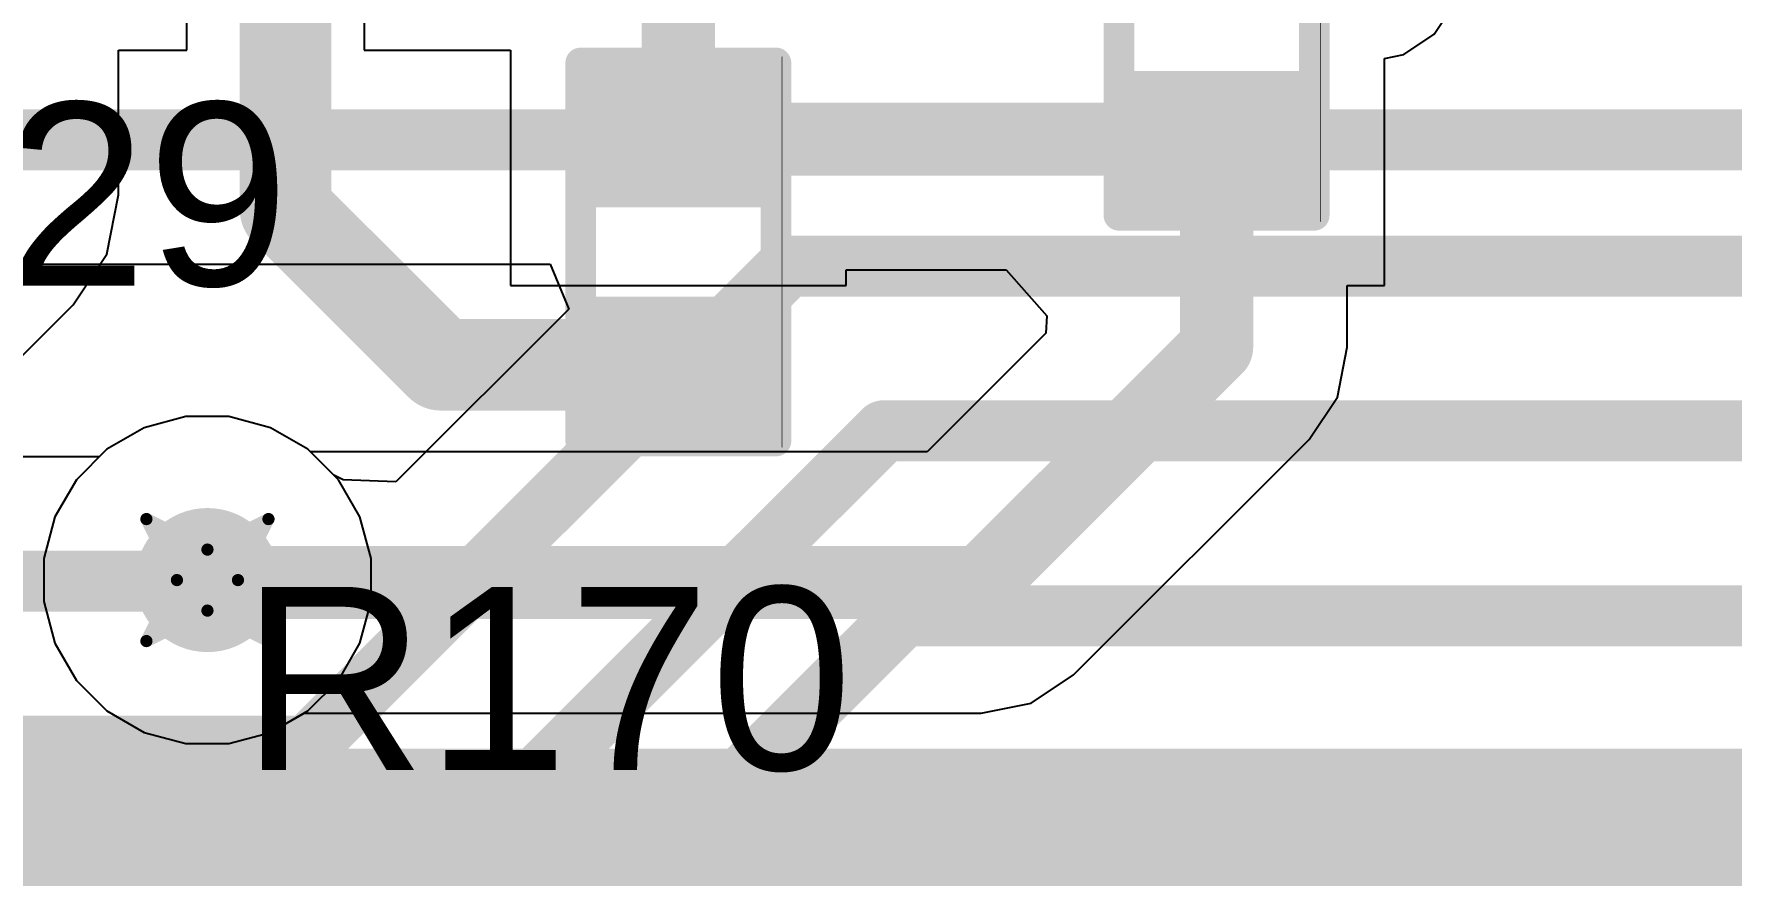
# Model space of a CAD drawing. Header units: inches. Extents: x -36 to 349, y -11 to 240.
# Drawn here: x 130.73 to 137.79, y 90.49 to 93.99 of the extents above; entities that cross this region are included whole.
import ezdxf

# ---------------------------------------------------------------- set-up
doc = ezdxf.new("R2010")
doc.units = ezdxf.units.IN
for name, color, linetype in [('Bottom Layer', 5, 'Continuous'), ('Drill Drawing', 1, 'Continuous'), ('Layer 1', 16, 'Continuous'), ('Layer 2', 76, 'Continuous'), ('Top Layer', 1, 'Continuous'), ('Top Overlay', 2, 'Continuous'), ('Top Paste', 8, 'Continuous'), ('Top Solder', 216, 'Continuous'), ('Via Holes', 16, 'Continuous')]:
    doc.layers.add(name, color=color, linetype=linetype)
doc.styles.add('Arial', font='', dxfattribs={"height": 0.2})
doc.styles.get('Arial').set_extended_font_data('Arial')

# ---------------------------------------------------------------- blocks, each defined once
blk = doc.blocks.new('R___0402_212')
at = {"layer": 'Top Layer'}
for points in [[(-0.6985, -0.3175), (-0.6985, 0.3175), (-0.2413, 0.3175), (-0.2413, -0.3175)], [(0.2413, -0.3175), (0.2413, 0.3175), (0.6985, 0.3175), (0.6985, -0.3175)]]:
    blk.add_hatch(color=1, dxfattribs=at).paths.add_polyline_path(points)
at = {"layer": 'Top Paste'}
for points in [[(-0.6985, -0.3175), (-0.6985, 0.3175), (-0.2413, 0.3175), (-0.2413, -0.3175)], [(0.2413, -0.3175), (0.2413, 0.3175), (0.6985, 0.3175), (0.6985, -0.3175)]]:
    blk.add_hatch(color=8, dxfattribs=at).paths.add_polyline_path(points)
at = {"layer": 'Top Solder'}
for points in [[(-0.7535, -0.3725), (-0.7535, 0.3725), (-0.1863, 0.3725), (-0.1863, -0.3725)], [(0.1863, -0.3725), (0.1863, 0.3725), (0.7535, 0.3725), (0.7535, -0.3725)]]:
    blk.add_hatch(color=216, dxfattribs=at).paths.add_polyline_path(points)
at = {"layer": 'Top Overlay'}
for points in [[(-0.7874, 0.4064, 0.127, 0.127, 0), (0.7874, 0.4064, 0.127, 0.127, 0)], [(-0.7874, 0.4064, 0.127, 0.127, 0), (-0.7874, -0.4064, 0.127, 0.127, 0)], [(0.7874, 0.4064, 0.127, 0.127, 0), (0.7874, -0.4064, 0.127, 0.127, 0)], [(-0.7874, -0.4064, 0.127, 0.127, 0), (0.7874, -0.4064, 0.127, 0.127, 0)], [(-0.8128, -0.4318, 0.00323, 0.00323, 0), (0.8128, -0.4318, 0.00323, 0.00323, 0)]]:
    blk.add_lwpolyline(points, format="xyseb", dxfattribs=at)
for points in [[(-0.8191, 0.4064, 0.0635, 0.0635, 1), (-0.7556, 0.4064, 0.0635, 0.0635, 1)], [(-0.8191, 0.4064, 0.0635, 0.0635, 1), (-0.7556, 0.4064, 0.0635, 0.0635, 1)], [(0.7557, 0.4064, 0.0635, 0.0635, 1), (0.8192, 0.4064, 0.0635, 0.0635, 1)], [(0.7557, 0.4064, 0.0635, 0.0635, 1), (0.8192, 0.4064, 0.0635, 0.0635, 1)], [(-0.8191, -0.4064, 0.0635, 0.0635, 1), (-0.7556, -0.4064, 0.0635, 0.0635, 1)], [(-0.8191, -0.4064, 0.0635, 0.0635, 1), (-0.7556, -0.4064, 0.0635, 0.0635, 1)], [(0.7557, -0.4064, 0.0635, 0.0635, 1), (0.8192, -0.4064, 0.0635, 0.0635, 1)], [(0.7557, -0.4064, 0.0635, 0.0635, 1), (0.8192, -0.4064, 0.0635, 0.0635, 1)], [(-0.8136, -0.4318, 0.00161, 0.00161, 1), (-0.812, -0.4318, 0.00161, 0.00161, 1)], [(0.812, -0.4318, 0.00161, 0.00161, 1), (0.8136, -0.4318, 0.00161, 0.00161, 1)]]:
    blk.add_lwpolyline(points, format="xyseb", close=True, dxfattribs=at)
blk = doc.blocks.new('R___0402_279')
at = {"layer": 'Top Layer'}
for points in [[(-0.6985, -0.3175), (-0.6985, 0.3175), (-0.2413, 0.3175), (-0.2413, -0.3175)], [(0.2413, -0.3175), (0.2413, 0.3175), (0.6985, 0.3175), (0.6985, -0.3175)]]:
    blk.add_hatch(color=1, dxfattribs=at).paths.add_polyline_path(points)
at = {"layer": 'Top Paste'}
for points in [[(-0.6985, -0.3175), (-0.6985, 0.3175), (-0.2413, 0.3175), (-0.2413, -0.3175)], [(0.2413, -0.3175), (0.2413, 0.3175), (0.6985, 0.3175), (0.6985, -0.3175)]]:
    blk.add_hatch(color=8, dxfattribs=at).paths.add_polyline_path(points)
at = {"layer": 'Top Solder'}
for points in [[(-0.7535, -0.3725), (-0.7535, 0.3725), (-0.1863, 0.3725), (-0.1863, -0.3725)], [(0.1863, -0.3725), (0.1863, 0.3725), (0.7535, 0.3725), (0.7535, -0.3725)]]:
    blk.add_hatch(color=216, dxfattribs=at).paths.add_polyline_path(points)
at = {"layer": 'Top Overlay'}
for points in [[(-0.7874, 0.4064, 0.127, 0.127, 0), (0.7874, 0.4064, 0.127, 0.127, 0)], [(-0.7874, 0.4064, 0.127, 0.127, 0), (-0.7874, -0.4064, 0.127, 0.127, 0)], [(0.7874, 0.4064, 0.127, 0.127, 0), (0.7874, -0.4064, 0.127, 0.127, 0)], [(-0.7874, -0.4064, 0.127, 0.127, 0), (0.7874, -0.4064, 0.127, 0.127, 0)], [(-0.8128, -0.4318, 0.00323, 0.00323, 0), (0.8128, -0.4318, 0.00323, 0.00323, 0)]]:
    blk.add_lwpolyline(points, format="xyseb", dxfattribs=at)
for points in [[(-0.8192, 0.4064, 0.0635, 0.0635, 1), (-0.7557, 0.4064, 0.0635, 0.0635, 1)], [(-0.8192, 0.4064, 0.0635, 0.0635, 1), (-0.7557, 0.4064, 0.0635, 0.0635, 1)], [(0.7556, 0.4064, 0.0635, 0.0635, 1), (0.8191, 0.4064, 0.0635, 0.0635, 1)], [(0.7556, 0.4064, 0.0635, 0.0635, 1), (0.8191, 0.4064, 0.0635, 0.0635, 1)], [(-0.8192, -0.4064, 0.0635, 0.0635, 1), (-0.7557, -0.4064, 0.0635, 0.0635, 1)], [(-0.8192, -0.4064, 0.0635, 0.0635, 1), (-0.7557, -0.4064, 0.0635, 0.0635, 1)], [(0.7556, -0.4064, 0.0635, 0.0635, 1), (0.8191, -0.4064, 0.0635, 0.0635, 1)], [(0.7556, -0.4064, 0.0635, 0.0635, 1), (0.8191, -0.4064, 0.0635, 0.0635, 1)], [(-0.8136, -0.4318, 0.00161, 0.00161, 1), (-0.812, -0.4318, 0.00161, 0.00161, 1)], [(0.812, -0.4318, 0.00161, 0.00161, 1), (0.8136, -0.4318, 0.00161, 0.00161, 1)]]:
    blk.add_lwpolyline(points, format="xyseb", close=True, dxfattribs=at)

msp = doc.modelspace()

# ---------------------------------------------------------------- hatches: boundary and pattern name
at = {"layer": 'Bottom Layer'}
h = msp.add_hatch(color=5, dxfattribs=at)
edge = h.paths.add_edge_path()
edge.add_arc((131.4504, 91.7152), 0.3, 0, 360)
at = {"layer": 'Layer 1'}
h = msp.add_hatch(color=16, dxfattribs=at)
edge = h.paths.add_edge_path()
edge.add_arc((131.4504, 91.7152), 0.3, 0, 360)
for points in [[(129.413, 76.454), (144.4248, 76.454), (144.4248, 91.013), (129.413, 91.013)], [(137.6616, 80.9495), (137.6616, 90.9825), (135.7899, 90.9825), (135.7899, 80.9495)]]:
    msp.add_hatch(color=16, dxfattribs=at).paths.add_polyline_path(points)
at = {"layer": 'Layer 2'}
h = msp.add_hatch(color=76, dxfattribs=at)
edge = h.paths.add_edge_path()
edge.add_arc((131.4504, 91.7152), 0.3, 0, 360)
at = {"layer": 'Top Layer'}
h = msp.add_hatch(color=1, dxfattribs=at)
edge = h.paths.add_edge_path()
edge.add_arc((131.4504, 91.7152), 0.3, 0, 360)
at = {"layer": 'Via Holes'}
h = msp.add_hatch(color=7, dxfattribs=at)
edge = h.paths.add_edge_path()
edge.add_arc((131.4504, 91.7152), 0.15, 0, 360)

# ---------------------------------------------------------------- linework, layer by layer
at = {"layer": 'Bottom Layer'}
for p, q in [((123.9248, 93.0308), (132.8764, 93.0308)), ((132.8764, 93.0308), (132.9541, 92.8433)), ((132.9541, 92.8433), (132.235, 92.1242)), ((131.3608, 92.3962), (131.1876, 92.3498)), ((131.5401, 92.3962), (131.3608, 92.3962)), ((131.7133, 92.3498), (131.5401, 92.3962)), ((131.1876, 92.3498), (131.0323, 92.2601)), ((131.8686, 92.2601), (131.7133, 92.3498)), ((131.0323, 92.2601), (131.0002, 92.2281)), ((131.9762, 92.1525), (131.8686, 92.2601)), ((131.0002, 92.2281), (123.963, 92.2281)), ((132.015, 92.1326), (131.9762, 92.1525)), ((132.235, 92.1242), (132.015, 92.1326))]:
    msp.add_line(p, q, dxfattribs=at)
for points in [[(96.0052, 93.5488, 0.254, 0.254, 0), (156.7734, 93.5488, 0.254, 0.254, 0)], [(131.8674, 91.0241, 0.254, 0.254, 0), (133.8654, 93.0221, 0.254, 0.254, 0)], [(133.8654, 93.0221, 0.254, 0.254, 0), (146.4073, 93.0221, 0.254, 0.254, 0)], [(132.3369, 90.409, 0.254, 0.254, 0), (134.265, 92.337, 0.254, 0.254, 0)], [(134.265, 92.337, 0.254, 0.254, 0), (143.765, 92.337, 0.254, 0.254, 0)], [(103.6642, 91.7101, 0.254, 0.254, 0), (131.4454, 91.7101, 0.254, 0.254, 0)], [(131.4454, 91.7101, 0.254, 0.254, 0), (131.4504, 91.7152, 0.254, 0.254, 0)], [(132.6259, 89.8446, 0.254, 0.254, 0), (134.3483, 91.567, 0.254, 0.254, 0)], [(134.3483, 91.567, 0.254, 0.254, 0), (141.3346, 91.567, 0.254, 0.254, 0)], [(102.7621, 91.0241, 0.254, 0.254, 0), (131.8674, 91.0241, 0.254, 0.254, 0)], [(132.964, 89.2208, 0.381, 0.381, 0), (134.4494, 90.7061, 0.381, 0.381, 0)], [(134.4494, 90.7061, 0.381, 0.381, 0), (147.283, 90.7061, 0.381, 0.381, 0)], [(104.37, 90.409, 0.254, 0.254, 0), (132.3369, 90.409, 0.254, 0.254, 0)]]:
    msp.add_lwpolyline(points, format="xyseb", dxfattribs=at)
for points in [[(133.8019, 93.0221, 0.127, 0.127, 1), (133.9289, 93.0221, 0.127, 0.127, 1)], [(133.8019, 93.0221, 0.127, 0.127, 1), (133.9289, 93.0221, 0.127, 0.127, 1)], [(134.2015, 92.337, 0.127, 0.127, 1), (134.3285, 92.337, 0.127, 0.127, 1)], [(134.2015, 92.337, 0.127, 0.127, 1), (134.3285, 92.337, 0.127, 0.127, 1)], [(131.3819, 91.7101, 0.127, 0.127, 1), (131.5089, 91.7101, 0.127, 0.127, 1)], [(131.3819, 91.7101, 0.127, 0.127, 1), (131.5089, 91.7101, 0.127, 0.127, 1)], [(131.3869, 91.7152, 0.127, 0.127, 1), (131.5139, 91.7152, 0.127, 0.127, 1)], [(134.2848, 91.567, 0.127, 0.127, 1), (134.4118, 91.567, 0.127, 0.127, 1)], [(134.2848, 91.567, 0.127, 0.127, 1), (134.4118, 91.567, 0.127, 0.127, 1)], [(131.8039, 91.0241, 0.127, 0.127, 1), (131.9309, 91.0241, 0.127, 0.127, 1)], [(131.8039, 91.0241, 0.127, 0.127, 1), (131.9309, 91.0241, 0.127, 0.127, 1)], [(134.3541, 90.7061, 0.1905, 0.1905, 1), (134.5446, 90.7061, 0.1905, 0.1905, 1)], [(134.3541, 90.7061, 0.1905, 0.1905, 1), (134.5446, 90.7061, 0.1905, 0.1905, 1)], [(132.2734, 90.409, 0.127, 0.127, 1), (132.4004, 90.409, 0.127, 0.127, 1)], [(132.2734, 90.409, 0.127, 0.127, 1), (132.4004, 90.409, 0.127, 0.127, 1)]]:
    msp.add_lwpolyline(points, format="xyseb", close=True, dxfattribs=at)
at = {"layer": 'Drill Drawing'}
for points in [[(131.1964, 91.9692, 0.0508, 0.0508, 0), (131.4504, 91.8422, 0.0508, 0.0508, 0)], [(131.1964, 91.9692, 0.0508, 0.0508, 0), (131.3234, 91.7152, 0.0508, 0.0508, 0)], [(131.4504, 91.8422, 0.0508, 0.0508, 0), (131.7044, 91.9692, 0.0508, 0.0508, 0)], [(131.5774, 91.7152, 0.0508, 0.0508, 0), (131.7044, 91.9692, 0.0508, 0.0508, 0)], [(131.1964, 91.4612, 0.0508, 0.0508, 0), (131.3234, 91.7152, 0.0508, 0.0508, 0)], [(131.5774, 91.7152, 0.0508, 0.0508, 0), (131.7044, 91.4612, 0.0508, 0.0508, 0)], [(131.1964, 91.4612, 0.0508, 0.0508, 0), (131.4504, 91.5882, 0.0508, 0.0508, 0)], [(131.4504, 91.5882, 0.0508, 0.0508, 0), (131.7044, 91.4612, 0.0508, 0.0508, 0)]]:
    msp.add_lwpolyline(points, format="xyseb", dxfattribs=at)
for points in [[(131.1837, 91.9692, 0.0254, 0.0254, 1), (131.2091, 91.9692, 0.0254, 0.0254, 1)], [(131.1837, 91.9692, 0.0254, 0.0254, 1), (131.2091, 91.9692, 0.0254, 0.0254, 1)], [(131.6917, 91.9692, 0.0254, 0.0254, 1), (131.7171, 91.9692, 0.0254, 0.0254, 1)], [(131.6917, 91.9692, 0.0254, 0.0254, 1), (131.7171, 91.9692, 0.0254, 0.0254, 1)], [(131.4377, 91.8422, 0.0254, 0.0254, 1), (131.4631, 91.8422, 0.0254, 0.0254, 1)], [(131.4377, 91.8422, 0.0254, 0.0254, 1), (131.4631, 91.8422, 0.0254, 0.0254, 1)], [(131.3107, 91.7152, 0.0254, 0.0254, 1), (131.3361, 91.7152, 0.0254, 0.0254, 1)], [(131.3107, 91.7152, 0.0254, 0.0254, 1), (131.3361, 91.7152, 0.0254, 0.0254, 1)], [(131.5647, 91.7152, 0.0254, 0.0254, 1), (131.5901, 91.7152, 0.0254, 0.0254, 1)], [(131.5647, 91.7152, 0.0254, 0.0254, 1), (131.5901, 91.7152, 0.0254, 0.0254, 1)], [(131.4377, 91.5882, 0.0254, 0.0254, 1), (131.4631, 91.5882, 0.0254, 0.0254, 1)], [(131.4377, 91.5882, 0.0254, 0.0254, 1), (131.4631, 91.5882, 0.0254, 0.0254, 1)], [(131.1837, 91.4612, 0.0254, 0.0254, 1), (131.2091, 91.4612, 0.0254, 0.0254, 1)], [(131.1837, 91.4612, 0.0254, 0.0254, 1), (131.2091, 91.4612, 0.0254, 0.0254, 1)], [(131.6917, 91.4612, 0.0254, 0.0254, 1), (131.7171, 91.4612, 0.0254, 0.0254, 1)], [(131.6917, 91.4612, 0.0254, 0.0254, 1), (131.7171, 91.4612, 0.0254, 0.0254, 1)]]:
    msp.add_lwpolyline(points, format="xyseb", close=True, dxfattribs=at)
at = {"layer": 'Layer 1'}
for p, q in [((131.3608, 92.3962), (131.1876, 92.3498)), ((131.5401, 92.3962), (131.3608, 92.3962)), ((131.7133, 92.3498), (131.5401, 92.3962)), ((131.1876, 92.3498), (131.0323, 92.2601)), ((131.8686, 92.2601), (131.7133, 92.3498)), ((131.0323, 92.2601), (130.9055, 92.1333)), ((131.9954, 92.1333), (131.8686, 92.2601)), ((130.9055, 92.1333), (130.8158, 91.978)), ((132.085, 91.978), (131.9954, 92.1333)), ((130.8158, 91.978), (130.7694, 91.8048)), ((132.1314, 91.8048), (132.085, 91.978)), ((130.7694, 91.8048), (130.7694, 91.6255)), ((132.1314, 91.6255), (132.1314, 91.8048)), ((130.7694, 91.6255), (130.8158, 91.4523)), ((132.085, 91.4523), (132.1314, 91.6255)), ((130.8158, 91.4523), (130.9055, 91.297)), ((131.9954, 91.297), (132.085, 91.4523)), ((130.9055, 91.297), (131.0323, 91.1702)), ((131.8686, 91.1702), (131.9954, 91.297)), ((131.0323, 91.1702), (131.1876, 91.0806)), ((131.7133, 91.0806), (131.8686, 91.1702)), ((131.1876, 91.0806), (131.3608, 91.0342)), ((131.3608, 91.0342), (131.5401, 91.0342)), ((131.5401, 91.0342), (131.7133, 91.0806))]:
    msp.add_line(p, q, dxfattribs=at)
at = {"layer": 'Layer 2'}
for p, q in [((131.3608, 92.3962), (131.1876, 92.3498)), ((131.5401, 92.3962), (131.3608, 92.3962)), ((131.7133, 92.3498), (131.5401, 92.3962)), ((131.1876, 92.3498), (131.0323, 92.2601)), ((131.8686, 92.2601), (131.7133, 92.3498)), ((131.0323, 92.2601), (130.9055, 92.1333)), ((131.9954, 92.1333), (131.8686, 92.2601)), ((130.9055, 92.1333), (130.8158, 91.978)), ((132.085, 91.978), (131.9954, 92.1333)), ((130.8158, 91.978), (130.7694, 91.8048)), ((132.1314, 91.8048), (132.085, 91.978)), ((130.7694, 91.8048), (130.7694, 91.6255)), ((132.1314, 91.6255), (132.1314, 91.8048)), ((130.7694, 91.6255), (130.8158, 91.4523)), ((132.085, 91.4523), (132.1314, 91.6255)), ((130.8158, 91.4523), (130.9055, 91.297)), ((131.9954, 91.297), (132.085, 91.4523)), ((130.9055, 91.297), (131.0323, 91.1702)), ((131.8686, 91.1702), (131.9954, 91.297)), ((131.0323, 91.1702), (131.1876, 91.0806)), ((131.7133, 91.0806), (131.8686, 91.1702)), ((131.1876, 91.0806), (131.3608, 91.0342)), ((131.3608, 91.0342), (131.5401, 91.0342)), ((131.5401, 91.0342), (131.7133, 91.0806))]:
    msp.add_line(p, q, dxfattribs=at)
at = {"layer": 'Top Layer'}
for p, q in [((131.3644, 93.922), (131.3644, 95.284)), ((132.1024, 95.284), (132.1024, 93.922)), ((136.5547, 93.9877), (136.6389, 94.1137)), ((136.4287, 93.9035), (136.5547, 93.9877)), ((131.0808, 93.3195), (131.0808, 93.922)), ((131.0808, 93.922), (131.3644, 93.922)), ((132.1024, 93.922), (132.7114, 93.922)), ((132.7114, 93.922), (132.7114, 92.9416)), ((136.3483, 93.8875), (136.4287, 93.9035)), ((136.3483, 92.9416), (136.3483, 93.8875)), ((131.0315, 93.0717), (131.0808, 93.3195)), ((130.8912, 92.8616), (131.0315, 93.0717)), ((132.7114, 92.9416), (134.1084, 92.9416)), ((134.1084, 92.9416), (134.1084, 93.0073)), ((134.1084, 93.0073), (134.7745, 93.0073)), ((134.7745, 93.0073), (134.9438, 92.8156)), ((136.1936, 92.6845), (136.1936, 92.9416)), ((136.1936, 92.9416), (136.3483, 92.9416)), ((130.3508, 92.3212), (130.8912, 92.8616)), ((134.9438, 92.8156), (134.9395, 92.7433)), ((134.9395, 92.7433), (134.4451, 92.2489)), ((136.1523, 92.4764), (136.1936, 92.6845)), ((136.0344, 92.3), (136.1523, 92.4764)), ((131.3608, 92.3962), (131.1876, 92.3498)), ((131.5401, 92.3962), (131.3608, 92.3962)), ((131.7133, 92.3498), (131.5401, 92.3962)), ((131.1876, 92.3498), (131.0323, 92.2601)), ((131.8686, 92.2601), (131.7133, 92.3498)), ((131.0323, 92.2601), (130.9055, 92.1333)), ((131.8798, 92.2489), (131.8686, 92.2601)), ((134.4451, 92.2489), (131.8798, 92.2489)), ((135.0549, 91.3205), (136.0344, 92.3)), ((130.9055, 92.1333), (130.8158, 91.978)), ((130.8158, 91.978), (130.7694, 91.8048)), ((130.7694, 91.8048), (130.7694, 91.6255)), ((130.7694, 91.6255), (130.8158, 91.4523)), ((130.8158, 91.4523), (130.9055, 91.297)), ((134.8785, 91.2026), (135.0549, 91.3205)), ((130.9055, 91.297), (131.0323, 91.1702)), ((134.6703, 91.1612), (134.8785, 91.2026)), ((131.0323, 91.1702), (131.1876, 91.0806)), ((131.7133, 91.0806), (131.8529, 91.1612)), ((131.8529, 91.1612), (134.6703, 91.1612)), ((131.1876, 91.0806), (131.3608, 91.0342)), ((131.3608, 91.0342), (131.5401, 91.0342)), ((131.5401, 91.0342), (131.7133, 91.0806))]:
    msp.add_line(p, q, dxfattribs=at)
for points in [[(131.7753, 93.2578, 0.381, 0.381, 0), (131.7753, 95.5949, 0.381, 0.381, 0)], [(133.4099, 93.5512, 0.3048, 0.3048, 0), (133.4099, 94.4554, 0.3048, 0.3048, 0)], [(133.4099, 93.5512, 0.3048, 0.3048, 0), (135.6498, 93.5512, 0.3048, 0.3048, 0)], [(135.6498, 92.6845, 0.3048, 0.3048, 0), (135.6498, 93.5512, 0.3048, 0.3048, 0)], [(131.7753, 93.2578, 0.381, 0.381, 0), (132.4217, 92.6114, 0.381, 0.381, 0)], [(132.4217, 92.6114, 0.381, 0.381, 0), (133.4099, 92.6114, 0.381, 0.381, 0)], [(134.6703, 91.7051, 0.3048, 0.3048, 0), (135.6498, 92.6845, 0.3048, 0.3048, 0)], [(131.4504, 91.7152, 0.3048, 0.3048, 0), (131.4605, 91.7051, 0.3048, 0.3048, 0)], [(131.4605, 91.7051, 0.3048, 0.3048, 0), (134.6703, 91.7051, 0.3048, 0.3048, 0)]]:
    msp.add_lwpolyline(points, format="xyseb", dxfattribs=at)
for points in [[(133.3337, 93.5512, 0.1524, 0.1524, 1), (133.4861, 93.5512, 0.1524, 0.1524, 1)], [(133.3337, 93.5512, 0.1524, 0.1524, 1), (133.4861, 93.5512, 0.1524, 0.1524, 1)], [(135.5736, 93.5512, 0.1524, 0.1524, 1), (135.726, 93.5512, 0.1524, 0.1524, 1)], [(135.5736, 93.5512, 0.1524, 0.1524, 1), (135.726, 93.5512, 0.1524, 0.1524, 1)], [(131.6801, 93.2578, 0.1905, 0.1905, 1), (131.8706, 93.2578, 0.1905, 0.1905, 1)], [(131.6801, 93.2578, 0.1905, 0.1905, 1), (131.8706, 93.2578, 0.1905, 0.1905, 1)], [(132.3265, 92.6114, 0.1905, 0.1905, 1), (132.517, 92.6114, 0.1905, 0.1905, 1)], [(132.3265, 92.6114, 0.1905, 0.1905, 1), (132.517, 92.6114, 0.1905, 0.1905, 1)], [(133.3147, 92.6114, 0.1905, 0.1905, 1), (133.5052, 92.6114, 0.1905, 0.1905, 1)], [(135.5736, 92.6845, 0.1524, 0.1524, 1), (135.726, 92.6845, 0.1524, 0.1524, 1)], [(135.5736, 92.6845, 0.1524, 0.1524, 1), (135.726, 92.6845, 0.1524, 0.1524, 1)], [(131.3742, 91.7152, 0.1524, 0.1524, 1), (131.5266, 91.7152, 0.1524, 0.1524, 1)], [(131.3843, 91.7051, 0.1524, 0.1524, 1), (131.5367, 91.7051, 0.1524, 0.1524, 1)], [(131.3843, 91.7051, 0.1524, 0.1524, 1), (131.5367, 91.7051, 0.1524, 0.1524, 1)], [(134.5941, 91.7051, 0.1524, 0.1524, 1), (134.7465, 91.7051, 0.1524, 0.1524, 1)], [(134.5941, 91.7051, 0.1524, 0.1524, 1), (134.7465, 91.7051, 0.1524, 0.1524, 1)]]:
    msp.add_lwpolyline(points, format="xyseb", close=True, dxfattribs=at)

# ---------------------------------------------------------------- block references
at = {"rotation": 90}
for name, p in [('R___0402_279', (135.6498, 94.0211)), ('R___0402_212', (133.4099, 93.0813))]:
    msp.add_blockref(name, p, dxfattribs=at)

# ---------------------------------------------------------------- texts
at = {"layer": 'Top Overlay', "style": 'Arial'}
for s, p in [('U29', (129.8387, 92.9417)), ('R170', (131.5904, 90.9249))]:
    msp.add_text(s, height=0.762, dxfattribs=at).set_placement(p)

doc.saveas('drawing.dxf')
